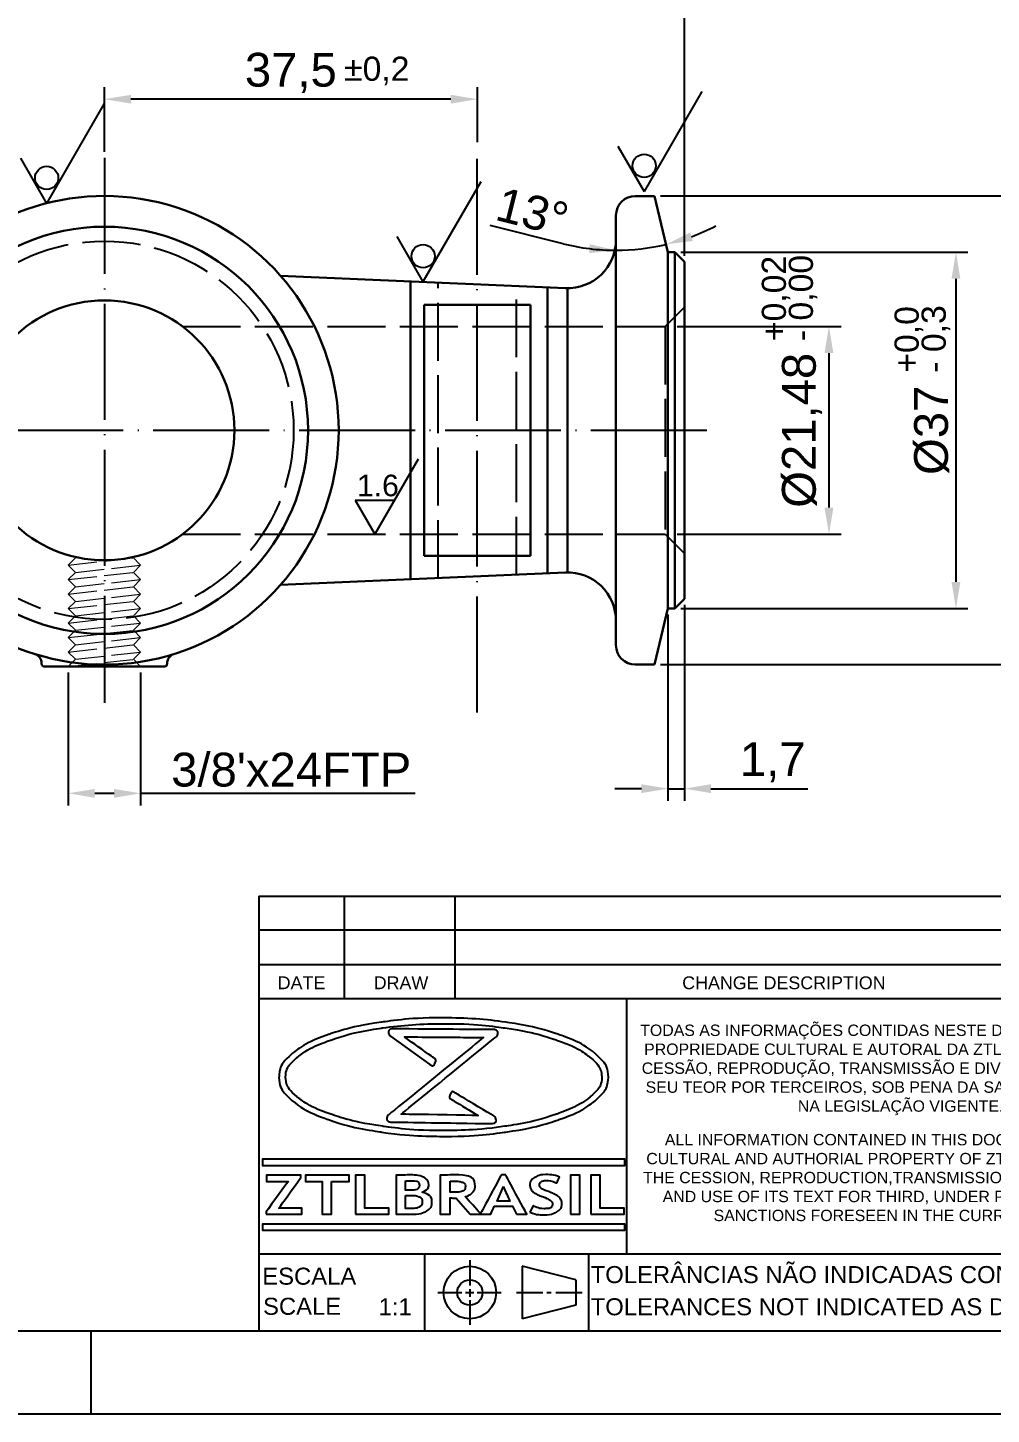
# Model space of a CAD drawing. Header units: millimetres. Extents: x 5222 to 5585, y 1392 to 1648.
# Drawn here: x 5397.2 to 5496.9, y 1392.2 to 1535.7 of the extents above; entities that cross this region are included whole.
import ezdxf

# ---------------------------------------------------------------- set-up
doc = ezdxf.new("R2010")
doc.units = ezdxf.units.MM
for name, pattern in [('ACAD_ISO02W100', [15, 12, -3]), ('ACAD_ISO04W100', [30, 24, -3, 0, -3]), ('ACAD_ISO05W100', [33, 24, -3, 0, -3, 0, -3])]:
    doc.linetypes.add(name, pattern=pattern)
for name, color, linetype, lineweight in [('AM_0', 7, 'Continuous', 30), ('AM_4', 1, 'ACAD_ISO04W100', 25), ('AM_5', 1, 'Continuous', 25), ('AM_8', 5, 'ACAD_ISO02W100', 25), ('AM_BOR', 2, 'ACAD_ISO05W100', 35)]:
    doc.layers.add(name, color=color, linetype=linetype, lineweight=lineweight)
doc.layers.add('Camada 1', color=7, linetype='Continuous')
doc.styles.get("Standard").update_dxf_attribs({"font": 'arial.ttf'})
doc.dimstyles.new('ISO-25', dxfattribs={"dimtxt": 3.5, "dimasz": 2.75, "dimexe": 1.25, "dimexo": 0.625, "dimtad": 1, "dimtxsty": 'Standard', "dimcen": 2.5, "dimadec": 0, "dimazin": 0, "dimtfac": 1, "dimtmove": 0, "dimatfit": 3, "dimfxl": 1, "dimarcsym": 0})

# ---------------------------------------------------------------- blocks, each defined once
blk = doc.blocks.new('A3 ZTL')
blk.add_line((19.57, 9.78), (401.17, 9.78))
at = {"layer": 'AM_BOR', "color": 135, "lineweight": 25}
blk.add_line((205.48, 9.78), (205.48, 0), dxfattribs=at)
at = {"layer": 'AM_BOR', "color": 135, "linetype": 'Continuous', "lineweight": 25}
blk.add_line((410.96, 0), (0, 0), dxfattribs=at)
blk = doc.blocks.new('*D215')
at = {"layer": 'AM_5', "color": 0, "lineweight": -2, "ltscale": 0.25, "transparency": 16777216}
for p, q in [((5401.34, 1468.91), (5401.34, 1455.17)), ((5408.84, 1468.91), (5408.84, 1455.17)), ((5404.09, 1456.42), (5406.09, 1456.42)), ((5408.84, 1456.42), (5437.27, 1456.42))]:
    blk.add_line(p, q, dxfattribs=at)
at = {"layer": 'AM_5', "color": 0, "ltscale": 0.25, "transparency": 16777216}
for points in [[(5404.09, 1456.87), (5404.09, 1455.96), (5401.34, 1456.42)], [(5406.09, 1456.87), (5406.09, 1455.96), (5408.84, 1456.42)]]:
    blk.add_solid(points, dxfattribs=at)
at = {"layer": 'Defpoints', "color": 0, "ltscale": 0.25, "transparency": 16777216}
for p in [(5401.34, 1469.54), (5408.84, 1469.54), (5408.84, 1456.42)]:
    blk.add_point(p, dxfattribs=at)
at = {"layer": 'AM_5', "color": 0, "ltscale": 0.25, "transparency": 16777216, "insert": (5424.43, 1458.85), "char_height": 3.5, "attachment_point": 5}
blk.add_mtext("3/8'x24FTP", dxfattribs=at)
blk = doc.blocks.new('*D221')
at = {"layer": 'AM_5', "color": 0, "lineweight": -2, "ltscale": 0.25, "transparency": 16777216}
for p, q in [((5405.09, 1522.8), (5405.09, 1529.51)), ((5443.69, 1523.82), (5443.69, 1529.51)), ((5440.94, 1528.26), (5407.84, 1528.26))]:
    blk.add_line(p, q, dxfattribs=at)
at = {"layer": 'AM_5', "color": 0, "ltscale": 0.25, "transparency": 16777216}
for points in [[(5407.84, 1528.71), (5407.84, 1527.8), (5405.09, 1528.26)], [(5440.94, 1528.71), (5440.94, 1527.8), (5443.69, 1528.26)]]:
    blk.add_solid(points, dxfattribs=at)
at = {"layer": 'Defpoints', "color": 0, "ltscale": 0.25, "transparency": 16777216}
for p in [(5405.09, 1528.26), (5443.69, 1523.19), (5405.09, 1522.17)]:
    blk.add_point(p, dxfattribs=at)
at = {"layer": 'AM_5', "color": 0, "ltscale": 0.25, "transparency": 16777216, "insert": (5424.39, 1530.98), "char_height": 3.5, "attachment_point": 5}
blk.add_mtext('37,5', dxfattribs=at)
blk = doc.blocks.new('*D222')
at = {"layer": 'AM_5', "color": 0, "lineweight": -2, "ltscale": 0.25, "transparency": 16777216}
for p, q in [((5464.37, 1504.74), (5481.33, 1504.74)), ((5480.08, 1501.99), (5480.08, 1485.99)), ((5464.37, 1483.24), (5481.33, 1483.24))]:
    blk.add_line(p, q, dxfattribs=at)
at = {"layer": 'AM_5', "color": 0, "ltscale": 0.25, "transparency": 16777216}
for points in [[(5479.62, 1501.99), (5480.54, 1501.99), (5480.08, 1504.74)], [(5479.62, 1485.99), (5480.54, 1485.99), (5480.08, 1483.24)]]:
    blk.add_solid(points, dxfattribs=at)
at = {"layer": 'Defpoints', "color": 0, "ltscale": 0.25, "transparency": 16777216}
for p in [(5463.74, 1504.74), (5463.74, 1483.24), (5480.08, 1483.24)]:
    blk.add_point(p, dxfattribs=at)
at = {"layer": 'AM_5', "color": 0, "ltscale": 0.25, "transparency": 16777216, "insert": (5477.29, 1493.99), "char_height": 3.5, "attachment_point": 5, "rotation": 90}
blk.add_mtext('%%C21,48', dxfattribs=at)
blk = doc.blocks.new('*D223')
at = {"layer": 'AM_5', "color": 0, "lineweight": -2, "ltscale": 0.25, "transparency": 16777216}
for p, q in [((5353.12, 1529.11), (5353.12, 1543.12)), ((5465.12, 1512.05), (5465.12, 1543.12)), ((5355.87, 1541.87), (5462.37, 1541.87))]:
    blk.add_line(p, q, dxfattribs=at)
at = {"layer": 'AM_5', "color": 0, "ltscale": 0.25, "transparency": 16777216}
for points in [[(5355.87, 1542.33), (5355.87, 1541.41), (5353.12, 1541.87)], [(5462.37, 1542.33), (5462.37, 1541.41), (5465.12, 1541.87)]]:
    blk.add_solid(points, dxfattribs=at)
at = {"layer": 'Defpoints', "color": 0, "ltscale": 0.25, "transparency": 16777216}
for p in [(5465.12, 1541.87), (5353.12, 1528.48), (5465.12, 1511.43)]:
    blk.add_point(p, dxfattribs=at)
at = {"layer": 'AM_5', "color": 0, "ltscale": 0.25, "transparency": 16777216, "insert": (5409.12, 1544.79), "char_height": 3.5, "attachment_point": 5}
blk.add_mtext('(112)', dxfattribs=at)
blk = doc.blocks.new('*D224')
at = {"layer": 'AM_5', "color": 0, "lineweight": -2, "ltscale": 0.25, "transparency": 16777216}
for p, q in [((5465.12, 1475.92), (5465.12, 1455.65)), ((5463.42, 1474.92), (5463.42, 1455.65)), ((5460.67, 1456.9), (5457.92, 1456.9)), ((5463.42, 1456.9), (5465.12, 1456.9)), ((5467.87, 1456.9), (5477.91, 1456.9))]:
    blk.add_line(p, q, dxfattribs=at)
at = {"layer": 'AM_5', "color": 0, "ltscale": 0.25, "transparency": 16777216}
for points in [[(5460.67, 1457.36), (5460.67, 1456.44), (5463.42, 1456.9)], [(5467.87, 1457.36), (5467.87, 1456.44), (5465.12, 1456.9)]]:
    blk.add_solid(points, dxfattribs=at)
at = {"layer": 'Defpoints', "color": 0, "ltscale": 0.25, "transparency": 16777216}
for p in [(5463.42, 1475.55), (5465.12, 1476.55), (5465.12, 1456.9)]:
    blk.add_point(p, dxfattribs=at)
at = {"layer": 'AM_5', "color": 0, "ltscale": 0.25, "transparency": 16777216, "insert": (5474.26, 1459.63), "char_height": 3.5, "attachment_point": 5}
blk.add_mtext('1,7', dxfattribs=at)
blk = doc.blocks.new('*D225')
at = {"layer": 'AM_5', "color": 0, "lineweight": -2, "ltscale": 0.25, "transparency": 16777216}
for p, q in [((5464.74, 1512.43), (5494.47, 1512.43)), ((5493.22, 1509.68), (5493.22, 1478.3)), ((5464.74, 1475.55), (5494.47, 1475.55))]:
    blk.add_line(p, q, dxfattribs=at)
at = {"layer": 'AM_5', "color": 0, "ltscale": 0.25, "transparency": 16777216}
for points in [[(5492.76, 1509.68), (5493.68, 1509.68), (5493.22, 1512.43)], [(5492.76, 1478.3), (5493.68, 1478.3), (5493.22, 1475.55)]]:
    blk.add_solid(points, dxfattribs=at)
at = {"layer": 'Defpoints', "color": 0, "ltscale": 0.25, "transparency": 16777216}
for p in [(5464.12, 1512.43), (5464.12, 1475.55), (5493.22, 1475.55)]:
    blk.add_point(p, dxfattribs=at)
at = {"layer": 'AM_5', "color": 0, "ltscale": 0.25, "transparency": 16777216, "insert": (5490.71, 1493.99), "char_height": 3.5, "attachment_point": 5, "rotation": 90}
blk.add_mtext('%%c37', dxfattribs=at)
blk = doc.blocks.new('*D226')
at = {"layer": 'AM_5', "color": 0, "lineweight": -2, "ltscale": 0.25, "transparency": 16777216}
for p, q in [((5452.58, 1513.29), (5445.03, 1515.19)), ((5458.04, 1513.08), (5458.04, 1511.37))]:
    blk.add_line(p, q, dxfattribs=at)
for start, end in [(290.4412, 297.4824), (255.8908, 270), (255.9176, 262.9588), (270, 283.4)]:
    blk.add_arc((5458.04, 1535.01), 22.39, start, end, dxfattribs=at)
at = {"layer": 'AM_5', "color": 0, "ltscale": 0.25, "transparency": 16777216}
for points in [[(5465.99, 1513.59), (5465.72, 1514.47), (5463.23, 1513.23)], [(5455.32, 1513.25), (5455.26, 1512.33), (5458.04, 1512.62)]]:
    blk.add_solid(points, dxfattribs=at)
at = {"layer": 'Defpoints', "color": 0, "ltscale": 0.25, "transparency": 16777216}
for p in [(5462.03, 1518.24), (5458.04, 1516.24), (5458.04, 1513.71), (5461.51, 1512.89), (5463.42, 1512.43)]:
    blk.add_point(p, dxfattribs=at)
at = {"layer": 'AM_5', "color": 0, "ltscale": 0.25, "transparency": 16777216, "insert": (5449.39, 1516.58), "char_height": 3.5, "attachment_point": 5, "rotation": 345.8908}
blk.add_mtext('13°', dxfattribs=at)
blk = doc.blocks.new('*D227')
at = {"layer": 'AM_5', "color": 0, "lineweight": -2, "ltscale": 0.25, "transparency": 16777216}
for p, q in [((5462.66, 1518.24), (5509.35, 1518.24)), ((5508.1, 1515.49), (5508.1, 1472.49)), ((5462.66, 1469.74), (5509.35, 1469.74))]:
    blk.add_line(p, q, dxfattribs=at)
at = {"layer": 'AM_5', "color": 0, "ltscale": 0.25, "transparency": 16777216}
for points in [[(5507.64, 1515.49), (5508.56, 1515.49), (5508.1, 1518.24)], [(5507.64, 1472.49), (5508.56, 1472.49), (5508.1, 1469.74)]]:
    blk.add_solid(points, dxfattribs=at)
at = {"layer": 'Defpoints', "color": 0, "ltscale": 0.25, "transparency": 16777216}
for p in [(5462.03, 1518.24), (5462.03, 1469.74), (5508.1, 1469.74)]:
    blk.add_point(p, dxfattribs=at)
at = {"layer": 'AM_5', "color": 0, "ltscale": 0.25, "transparency": 16777216, "insert": (5505.59, 1493.99), "char_height": 3.5, "attachment_point": 5, "rotation": 90}
blk.add_mtext('%%c48', dxfattribs=at)

msp = doc.modelspace()

# ---------------------------------------------------------------- linework, layer by layer
at = {"linetype": 'Continuous'}
msp.add_line((5421.072, 1445.771), (5576.32, 1445.771), dxfattribs=at)
at = {"layer": 'AM_0', "ltscale": 5}
for p, q in [((5460.037, 1518.238), (5462.033, 1518.238)), ((5463.417, 1512.428), (5462.033, 1518.238)), ((5458.037, 1513.708), (5458.037, 1516.238)), ((5458.037, 1513.708), (5458.037, 1474.267)), ((5463.417, 1475.548), (5463.417, 1512.428)), ((5463.417, 1512.428), (5464.117, 1512.428)), ((5464.117, 1512.428), (5464.117, 1475.548)), ((5464.117, 1512.428), (5465.117, 1511.428)), ((5465.117, 1481.238), (5465.117, 1511.428)), ((5423.314, 1509.988), (5452.821, 1508.713)), ((5436.775, 1509.406), (5436.775, 1478.569)), ((5450.939, 1508.794), (5450.939, 1479.181)), ((5453.037, 1508.708), (5453.037, 1479.267)), ((5438.187, 1480.988), (5438.187, 1506.988)), ((5438.187, 1506.988), (5449.187, 1506.988)), ((5449.187, 1480.988), (5449.187, 1506.988)), ((5438.187, 1480.988), (5449.187, 1480.988)), ((5465.117, 1481.238), (5465.117, 1476.548)), ((5423.314, 1477.988), (5452.821, 1479.262)), ((5463.417, 1475.548), (5462.033, 1469.738)), ((5463.417, 1475.548), (5464.117, 1475.548)), ((5465.117, 1476.548), (5464.117, 1475.548)), ((5458.037, 1474.267), (5458.037, 1471.738)), ((5398.592, 1469.877), (5398.592, 1469.838)), ((5398.892, 1469.538), (5411.292, 1469.538)), ((5411.592, 1469.877), (5411.592, 1469.838)), ((5460.037, 1469.738), (5462.033, 1469.738))]:
    msp.add_line(p, q, dxfattribs=at)
for radius in [21.075, 13.45]:
    msp.add_circle((5405.092, 1493.988), radius, dxfattribs=at)
for centre, radius, start, end in [((5405.092, 1493.988), 24.25, 220.0058, 139.9942), ((5460.037, 1516.238), 2, 90, 180), ((5453.037, 1513.708), 5, 267.52637, 0), ((5453.037, 1474.267), 5, 0, 92.47363), ((5460.037, 1471.738), 2, 180, 270), ((5397.592, 1469.877), 1, 0, 72.72071), ((5398.892, 1469.838), 0.3, 180, 270), ((5411.292, 1469.838), 0.3, 270, 0), ((5412.592, 1469.877), 1, 107.27929, 180)]:
    msp.add_arc(centre, radius, start, end, dxfattribs=at)
at = {"layer": 'AM_4', "ltscale": 0.5}
for p, q in [((5443.687, 1464.781), (5443.687, 1523.195)), ((5405.092, 1522.174), (5405.092, 1465.801)), ((5349.746, 1493.988), (5468.438, 1493.988))]:
    msp.add_line(p, q, dxfattribs=at)
at = {"layer": 'AM_5'}
for p, q in [((5466.925, 1529.053), (5460.95, 1518.703)), ((5405.083, 1527.796), (5399.108, 1517.446)), ((5458.234, 1523.408), (5460.95, 1518.703)), ((5396.392, 1522.15), (5399.108, 1517.446)), ((5444.04, 1519.694), (5438.064, 1509.344)), ((5435.348, 1514.048), (5438.064, 1509.344)), ((5437.575, 1491), (5433.094, 1483.238)), ((5431.056, 1486.766), (5435.131, 1486.766)), ((5431.056, 1486.766), (5433.094, 1483.238))]:
    msp.add_line(p, q, dxfattribs=at)
for centre in [(5460.96, 1521.369), (5399.118, 1520.112), (5438.074, 1512.01)]:
    msp.add_circle(centre, 1.205, dxfattribs=at)
at = {"layer": 'AM_8', "ltscale": 0.5}
for p, q in [((5439.637, 1478.693), (5439.637, 1509.283)), ((5447.737, 1479.043), (5447.737, 1508.933)), ((5463.117, 1504.738), (5465.117, 1506.738)), ((5413.175, 1504.738), (5463.117, 1504.738)), ((5463.117, 1504.738), (5463.117, 1483.238)), ((5413.175, 1483.238), (5463.117, 1483.238)), ((5463.117, 1483.238), (5465.117, 1481.238))]:
    msp.add_line(p, q, dxfattribs=at)
at = {"layer": 'AM_8', "lineweight": 18, "ltscale": 0.25}
for p, q in [((5401.342, 1480.038), (5402.164, 1480.86)), ((5401.342, 1480.038), (5408.092, 1480.788)), ((5402.092, 1479.288), (5401.342, 1480.038)), ((5402.092, 1479.288), (5408.842, 1480.038)), ((5408.842, 1480.038), (5408.019, 1480.86)), ((5408.092, 1479.288), (5408.842, 1480.038)), ((5401.342, 1478.538), (5402.092, 1479.288)), ((5401.342, 1478.538), (5408.092, 1479.288)), ((5402.092, 1477.788), (5401.342, 1478.538)), ((5402.092, 1477.788), (5408.842, 1478.538)), ((5408.842, 1478.538), (5408.092, 1479.288)), ((5408.092, 1477.788), (5408.842, 1478.538)), ((5401.342, 1477.038), (5402.092, 1477.788)), ((5401.342, 1477.038), (5408.092, 1477.788)), ((5402.092, 1476.288), (5401.342, 1477.038)), ((5402.092, 1476.288), (5408.842, 1477.038)), ((5408.842, 1477.038), (5408.092, 1477.788)), ((5408.092, 1476.288), (5408.842, 1477.038)), ((5401.342, 1475.538), (5402.092, 1476.288)), ((5401.342, 1475.538), (5408.092, 1476.288)), ((5402.092, 1474.788), (5401.342, 1475.538)), ((5402.092, 1474.788), (5408.842, 1475.538)), ((5408.842, 1475.538), (5408.092, 1476.288)), ((5408.092, 1474.788), (5408.842, 1475.538)), ((5401.342, 1474.038), (5402.092, 1474.788)), ((5401.342, 1474.038), (5408.092, 1474.788)), ((5402.092, 1473.288), (5401.342, 1474.038)), ((5402.092, 1473.288), (5408.842, 1474.038)), ((5408.842, 1474.038), (5408.092, 1474.788)), ((5408.092, 1473.288), (5408.842, 1474.038)), ((5401.342, 1472.538), (5402.092, 1473.288)), ((5401.342, 1472.538), (5408.092, 1473.288)), ((5402.092, 1471.788), (5401.342, 1472.538)), ((5402.092, 1471.788), (5408.842, 1472.538)), ((5408.842, 1472.538), (5408.092, 1473.288)), ((5408.092, 1471.788), (5408.842, 1472.538)), ((5401.342, 1471.038), (5402.092, 1471.788)), ((5401.342, 1471.038), (5408.092, 1471.788)), ((5402.092, 1470.288), (5401.342, 1471.038)), ((5402.092, 1470.288), (5408.842, 1471.038)), ((5408.842, 1471.038), (5408.092, 1471.788)), ((5408.092, 1470.288), (5408.842, 1471.038)), ((5401.342, 1469.538), (5402.092, 1470.288)), ((5401.342, 1469.538), (5408.092, 1470.288)), ((5408.842, 1469.538), (5408.092, 1470.288))]:
    msp.add_line(p, q, dxfattribs=at)
at = {"layer": 'AM_8', "color": 0, "linetype": 'Continuous'}
for p, q in [((5421.072, 1445.771), (5421.072, 1400.785)), ((5429.893, 1445.771), (5429.893, 1435.186)), ((5441.36, 1445.771), (5441.36, 1435.186)), ((5533.316, 1442.243), (5421.072, 1442.243)), ((5421.072, 1438.715), (5533.316, 1438.715)), ((5421.072, 1435.186), (5514.574, 1435.186)), ((5459.132, 1435.186), (5459.132, 1408.724)), ((5421.458, 1411.204), (5450.355, 1411.204)), ((5514.574, 1408.724), (5421.072, 1408.724)), ((5460.203, 1408.724), (5421.072, 1408.724)), ((5438.215, 1408.724), (5438.215, 1400.785)), ((5442.915, 1408.087), (5442.915, 1405.47)), ((5455.201, 1408.724), (5455.201, 1400.785)), ((5453.881, 1406.063), (5448.332, 1407.47)), ((5448.332, 1407.47), (5448.332, 1402.039)), ((5442.915, 1405.106), (5442.915, 1404.324)), ((5453.881, 1406.063), (5453.881, 1403.446)), ((5439.598, 1404.754), (5442.089, 1404.754)), ((5442.466, 1404.754), (5443.343, 1404.754)), ((5442.915, 1403.973), (5442.915, 1401.421)), ((5443.68, 1404.754), (5446.154, 1404.754)), ((5447.727, 1404.754), (5450.455, 1404.754)), ((5453.881, 1403.446), (5448.332, 1402.039)), ((5450.876, 1404.754), (5451.315, 1404.754)), ((5451.823, 1404.754), (5454.525, 1404.754)), ((5421.072, 1400.785), (5576.32, 1400.785))]:
    msp.add_line(p, q, dxfattribs=at)
at = {"layer": 'AM_8', "ltscale": 0.5}
msp.add_circle((5405.092, 1493.988), 19.58, dxfattribs=at)
at = {"layer": 'AM_8', "color": 0, "linetype": 'Continuous'}
for radius in [2.715, 1.309]:
    msp.add_circle((5442.915, 1404.754), radius, dxfattribs=at)
at = {"layer": 'Camada 1'}
for points, knots in [([(5440.206, 1433.181), (5442.482, 1433.181), (5444.657, 1433.022), (5446.643, 1432.733), (5446.643, 1432.733), (5448.708, 1432.434), (5450.571, 1431.994), (5452.132, 1431.449), (5452.132, 1431.449), (5453.736, 1430.889), (5455.03, 1430.214), (5455.914, 1429.458), (5455.914, 1429.458), (5456.775, 1428.722), (5457.251, 1427.908), (5457.251, 1427.048), (5457.251, 1427.048), (5457.251, 1426.187), (5456.775, 1425.373), (5455.914, 1424.637), (5455.914, 1424.637), (5455.03, 1423.882), (5453.736, 1423.206), (5452.132, 1422.646), (5452.132, 1422.646), (5450.571, 1422.101), (5448.708, 1421.662), (5446.643, 1421.362), (5446.643, 1421.362), (5444.657, 1421.073), (5442.482, 1420.914), (5440.206, 1420.914), (5440.206, 1420.914), (5437.931, 1420.914), (5435.756, 1421.073), (5433.769, 1421.362), (5433.769, 1421.362), (5431.704, 1421.662), (5429.842, 1422.101), (5428.28, 1422.646), (5428.28, 1422.646), (5426.677, 1423.206), (5425.383, 1423.882), (5424.498, 1424.637), (5424.498, 1424.637), (5423.637, 1425.373), (5423.162, 1426.187), (5423.162, 1427.048), (5423.162, 1427.048), (5423.162, 1427.908), (5423.637, 1428.722), (5424.498, 1429.458), (5424.498, 1429.458), (5425.383, 1430.214), (5426.677, 1430.889), (5428.28, 1431.449), (5428.28, 1431.449), (5429.842, 1431.994), (5431.704, 1432.434), (5433.769, 1432.733), (5433.769, 1432.733), (5435.756, 1433.022), (5437.931, 1433.181), (5440.206, 1433.181)], [0, 0, 0, 0, 0.0588235, 0.0588235, 0.0588235, 0.0882353, 0.1176471, 0.1176471, 0.1176471, 0.1470588, 0.1764706, 0.1764706, 0.1764706, 0.2058824, 0.2352941, 0.2352941, 0.2352941, 0.2647059, 0.2941176, 0.2941176, 0.2941176, 0.3235294, 0.3529412, 0.3529412, 0.3529412, 0.3823529, 0.4117647, 0.4117647, 0.4117647, 0.4411765, 0.4705882, 0.4705882, 0.4705882, 0.5, 0.5294118, 0.5294118, 0.5294118, 0.5588235, 0.5882353, 0.5882353, 0.5882353, 0.6176471, 0.6470588, 0.6470588, 0.6470588, 0.6764706, 0.7058824, 0.7058824, 0.7058824, 0.7352941, 0.7647059, 0.7647059, 0.7647059, 0.7941176, 0.8235294, 0.8235294, 0.8235294, 0.8529412, 0.8823529, 0.8823529, 0.8823529, 0.9411765, 1, 1, 1, 1]), ([(5440.206, 1432.576), (5437.97, 1432.576), (5435.837, 1432.42), (5433.892, 1432.139), (5433.892, 1432.139), (5431.87, 1431.846), (5430.051, 1431.418), (5428.529, 1430.886), (5428.529, 1430.886), (5427.048, 1430.369), (5425.855, 1429.759), (5425.042, 1429.088), (5425.042, 1429.088), (5424.27, 1428.451), (5423.844, 1427.762), (5423.844, 1427.048), (5423.844, 1427.048), (5423.844, 1426.334), (5424.27, 1425.644), (5425.042, 1425.007), (5425.042, 1425.007), (5425.855, 1424.336), (5427.048, 1423.726), (5428.529, 1423.209), (5428.529, 1423.209), (5430.051, 1422.678), (5431.87, 1422.249), (5433.892, 1421.956), (5433.892, 1421.956), (5435.837, 1421.675), (5437.97, 1421.519), (5440.206, 1421.519), (5440.206, 1421.519), (5442.442, 1421.519), (5444.575, 1421.675), (5446.521, 1421.956), (5446.521, 1421.956), (5448.542, 1422.249), (5450.362, 1422.678), (5451.884, 1423.209), (5451.884, 1423.209), (5453.365, 1423.726), (5454.558, 1424.336), (5455.371, 1425.007), (5455.371, 1425.007), (5456.142, 1425.644), (5456.569, 1426.334), (5456.569, 1427.048), (5456.569, 1427.048), (5456.569, 1427.762), (5456.142, 1428.451), (5455.371, 1429.088), (5455.371, 1429.088), (5454.558, 1429.759), (5453.365, 1430.369), (5451.884, 1430.886), (5451.884, 1430.886), (5450.362, 1431.418), (5448.542, 1431.846), (5446.521, 1432.139), (5446.521, 1432.139), (5444.575, 1432.42), (5442.442, 1432.576), (5440.206, 1432.576)], [0, 0, 0, 0, 0.0588235, 0.0588235, 0.0588235, 0.0882353, 0.1176471, 0.1176471, 0.1176471, 0.1470588, 0.1764706, 0.1764706, 0.1764706, 0.2058824, 0.2352941, 0.2352941, 0.2352941, 0.2647059, 0.2941176, 0.2941176, 0.2941176, 0.3235294, 0.3529412, 0.3529412, 0.3529412, 0.3823529, 0.4117647, 0.4117647, 0.4117647, 0.4411765, 0.4705882, 0.4705882, 0.4705882, 0.5, 0.5294118, 0.5294118, 0.5294118, 0.5588235, 0.5882353, 0.5882353, 0.5882353, 0.6176471, 0.6470588, 0.6470588, 0.6470588, 0.6764706, 0.7058824, 0.7058824, 0.7058824, 0.7352941, 0.7647059, 0.7647059, 0.7647059, 0.7941176, 0.8235294, 0.8235294, 0.8235294, 0.8529412, 0.8823529, 0.8823529, 0.8823529, 0.9411765, 1, 1, 1, 1]), ([(5438.789, 1428.354), (5438.789, 1428.354), (5434.705, 1431.28), (5434.705, 1431.28), (5434.705, 1431.28), (5434.401, 1431.498), (5434.524, 1432.051), (5434.883, 1432.048), (5434.883, 1432.048), (5434.883, 1432.048), (5445.429, 1431.963), (5445.429, 1431.963), (5445.429, 1431.963), (5445.775, 1431.96), (5445.904, 1431.438), (5445.621, 1431.208), (5445.621, 1431.208), (5445.621, 1431.208), (5435.803, 1423.209), (5435.803, 1423.209), (5435.803, 1423.209), (5435.803, 1423.209), (5443.76, 1423.081), (5443.76, 1423.081), (5443.76, 1423.081), (5443.76, 1423.081), (5441.084, 1424.693), (5441.084, 1424.693), (5441.084, 1424.693), (5440.908, 1424.799), (5440.732, 1424.905), (5440.885, 1425.273), (5440.885, 1425.273), (5441.039, 1425.641), (5441.215, 1425.535), (5441.391, 1425.429), (5441.391, 1425.429), (5441.391, 1425.429), (5445.403, 1423.012), (5445.403, 1423.012), (5445.403, 1423.012), (5445.732, 1422.814), (5445.615, 1422.225), (5445.246, 1422.231), (5445.246, 1422.231), (5445.246, 1422.231), (5434.7, 1422.4), (5434.7, 1422.4), (5434.7, 1422.4), (5434.354, 1422.406), (5434.228, 1422.926), (5434.51, 1423.156), (5434.51, 1423.156), (5434.51, 1423.156), (5444.318, 1431.146), (5444.318, 1431.146), (5444.318, 1431.146), (5444.318, 1431.146), (5436.143, 1431.212), (5436.143, 1431.212), (5436.143, 1431.212), (5436.143, 1431.212), (5439.141, 1429.063), (5439.141, 1429.063), (5439.141, 1429.063), (5439.308, 1428.944), (5439.475, 1428.824), (5439.299, 1428.469), (5439.299, 1428.469), (5439.123, 1428.114), (5438.956, 1428.234), (5438.789, 1428.354)], [0, 0, 0, 0, 0.0526316, 0.0526316, 0.0526316, 0.0789474, 0.1052632, 0.1052632, 0.1052632, 0.1315789, 0.1578947, 0.1578947, 0.1578947, 0.1842105, 0.2105263, 0.2105263, 0.2105263, 0.2368421, 0.2631579, 0.2631579, 0.2631579, 0.2894737, 0.3157895, 0.3157895, 0.3157895, 0.3421053, 0.3684211, 0.3684211, 0.3684211, 0.3947368, 0.4210526, 0.4210526, 0.4210526, 0.4473684, 0.4736842, 0.4736842, 0.4736842, 0.5, 0.5263158, 0.5263158, 0.5263158, 0.5526316, 0.5789474, 0.5789474, 0.5789474, 0.6052632, 0.6315789, 0.6315789, 0.6315789, 0.6578947, 0.6842105, 0.6842105, 0.6842105, 0.7105263, 0.7368421, 0.7368421, 0.7368421, 0.7631579, 0.7894737, 0.7894737, 0.7894737, 0.8157895, 0.8421053, 0.8421053, 0.8421053, 0.8684211, 0.8947368, 0.8947368, 0.8947368, 0.9473684, 1, 1, 1, 1]), ([(5421.531, 1418.547), (5421.531, 1418.547), (5458.881, 1418.547), (5458.881, 1418.547), (5458.881, 1418.547), (5458.881, 1418.547), (5458.954, 1418.547), (5458.954, 1418.547), (5458.954, 1418.547), (5458.954, 1418.547), (5458.954, 1418.474), (5458.954, 1418.474), (5458.954, 1418.474), (5458.954, 1418.474), (5458.954, 1417.988), (5458.954, 1417.988), (5458.954, 1417.988), (5458.954, 1417.988), (5458.954, 1417.915), (5458.954, 1417.915), (5458.954, 1417.915), (5458.954, 1417.915), (5458.881, 1417.915), (5458.881, 1417.915), (5458.881, 1417.915), (5458.881, 1417.915), (5421.531, 1417.915), (5421.531, 1417.915), (5421.531, 1417.915), (5421.531, 1417.915), (5421.458, 1417.915), (5421.458, 1417.915), (5421.458, 1417.915), (5421.458, 1417.915), (5421.458, 1417.988), (5421.458, 1417.988), (5421.458, 1417.988), (5421.458, 1417.988), (5421.458, 1418.474), (5421.458, 1418.474), (5421.458, 1418.474), (5421.458, 1418.474), (5421.458, 1418.547), (5421.458, 1418.547), (5421.458, 1418.547), (5421.458, 1418.547), (5421.531, 1418.547), (5421.531, 1418.547)], [0, 0, 0, 0, 0.0769231, 0.0769231, 0.0769231, 0.1153846, 0.1538462, 0.1538462, 0.1538462, 0.1923077, 0.2307692, 0.2307692, 0.2307692, 0.2692308, 0.3076923, 0.3076923, 0.3076923, 0.3461538, 0.3846154, 0.3846154, 0.3846154, 0.4230769, 0.4615385, 0.4615385, 0.4615385, 0.5, 0.5384615, 0.5384615, 0.5384615, 0.5769231, 0.6153846, 0.6153846, 0.6153846, 0.6538462, 0.6923077, 0.6923077, 0.6923077, 0.7307692, 0.7692308, 0.7692308, 0.7692308, 0.8076923, 0.8461538, 0.8461538, 0.8461538, 0.9230769, 1, 1, 1, 1]), ([(5421.83, 1412.863), (5421.83, 1412.863), (5421.83, 1413.094), (5421.83, 1413.094), (5421.83, 1413.094), (5421.83, 1413.094), (5424.115, 1416.253), (5424.115, 1416.253), (5424.115, 1416.253), (5424.115, 1416.253), (5421.868, 1416.253), (5421.868, 1416.253), (5421.868, 1416.253), (5421.868, 1416.253), (5421.868, 1416.888), (5421.868, 1416.888), (5421.868, 1416.888), (5421.868, 1416.888), (5425.439, 1416.888), (5425.439, 1416.888), (5425.439, 1416.888), (5425.439, 1416.888), (5425.439, 1416.658), (5425.439, 1416.658), (5425.439, 1416.658), (5425.439, 1416.658), (5423.147, 1413.498), (5423.147, 1413.498), (5423.147, 1413.498), (5423.147, 1413.498), (5425.521, 1413.498), (5425.521, 1413.498), (5425.521, 1413.498), (5425.521, 1413.498), (5425.521, 1412.863), (5425.521, 1412.863), (5425.521, 1412.863), (5425.521, 1412.863), (5421.83, 1412.863), (5421.83, 1412.863)], [0, 0, 0, 0, 0.0909091, 0.0909091, 0.0909091, 0.1363636, 0.1818182, 0.1818182, 0.1818182, 0.2272727, 0.2727273, 0.2727273, 0.2727273, 0.3181818, 0.3636364, 0.3636364, 0.3636364, 0.4090909, 0.4545455, 0.4545455, 0.4545455, 0.5, 0.5454545, 0.5454545, 0.5454545, 0.5909091, 0.6363636, 0.6363636, 0.6363636, 0.6818182, 0.7272727, 0.7272727, 0.7272727, 0.7727273, 0.8181818, 0.8181818, 0.8181818, 0.9090909, 1, 1, 1, 1]), ([(5428.61, 1416.253), (5428.61, 1416.253), (5428.61, 1412.863), (5428.61, 1412.863), (5428.61, 1412.863), (5428.61, 1412.863), (5427.637, 1412.863), (5427.637, 1412.863), (5427.637, 1412.863), (5427.637, 1412.863), (5427.637, 1416.253), (5427.637, 1416.253), (5427.637, 1416.253), (5427.637, 1416.253), (5425.895, 1416.253), (5425.895, 1416.253), (5425.895, 1416.253), (5425.895, 1416.253), (5425.895, 1416.888), (5425.895, 1416.888), (5425.895, 1416.888), (5425.895, 1416.888), (5430.43, 1416.888), (5430.43, 1416.888), (5430.43, 1416.888), (5430.43, 1416.888), (5430.43, 1416.253), (5430.43, 1416.253), (5430.43, 1416.253), (5430.43, 1416.253), (5428.61, 1416.253), (5428.61, 1416.253)], [0, 0, 0, 0, 0.1111111, 0.1111111, 0.1111111, 0.1666667, 0.2222222, 0.2222222, 0.2222222, 0.2777778, 0.3333333, 0.3333333, 0.3333333, 0.3888889, 0.4444444, 0.4444444, 0.4444444, 0.5, 0.5555556, 0.5555556, 0.5555556, 0.6111111, 0.6666667, 0.6666667, 0.6666667, 0.7222222, 0.7777778, 0.7777778, 0.7777778, 0.8888889, 1, 1, 1, 1]), ([(5431.066, 1412.863), (5431.066, 1412.863), (5431.066, 1416.888), (5431.066, 1416.888), (5431.066, 1416.888), (5431.066, 1416.888), (5432.038, 1416.888), (5432.038, 1416.888), (5432.038, 1416.888), (5432.038, 1416.888), (5432.038, 1413.498), (5432.038, 1413.498), (5432.038, 1413.498), (5432.038, 1413.498), (5434.514, 1413.498), (5434.514, 1413.498), (5434.514, 1413.498), (5434.514, 1413.498), (5434.514, 1412.863), (5434.514, 1412.863), (5434.514, 1412.863), (5434.514, 1412.863), (5431.066, 1412.863), (5431.066, 1412.863)], [0, 0, 0, 0, 0.1428571, 0.1428571, 0.1428571, 0.2142857, 0.2857143, 0.2857143, 0.2857143, 0.3571429, 0.4285714, 0.4285714, 0.4285714, 0.5, 0.5714286, 0.5714286, 0.5714286, 0.6428571, 0.7142857, 0.7142857, 0.7142857, 0.8571429, 1, 1, 1, 1]), ([(5436.974, 1412.863), (5436.974, 1412.863), (5435.298, 1412.863), (5435.298, 1412.863), (5435.298, 1412.863), (5435.298, 1412.863), (5435.298, 1416.886), (5435.298, 1416.886), (5435.298, 1416.886), (5436.037, 1416.911), (5436.554, 1416.924), (5436.85, 1416.924), (5436.85, 1416.924), (5437.419, 1416.924), (5437.864, 1416.835), (5438.184, 1416.656), (5438.184, 1416.656), (5438.504, 1416.478), (5438.664, 1416.223), (5438.664, 1415.891), (5438.664, 1415.891), (5438.664, 1415.573), (5438.434, 1415.32), (5437.976, 1415.135), (5437.976, 1415.135), (5438.656, 1414.961), (5438.997, 1414.602), (5438.997, 1414.058), (5438.997, 1414.058), (5438.997, 1413.692), (5438.808, 1413.401), (5438.433, 1413.186), (5438.433, 1413.186), (5438.056, 1412.971), (5437.57, 1412.863), (5436.974, 1412.863)], [0, 0, 0, 0, 0.1, 0.1, 0.1, 0.15, 0.2, 0.2, 0.2, 0.25, 0.3, 0.3, 0.3, 0.35, 0.4, 0.4, 0.4, 0.45, 0.5, 0.5, 0.5, 0.55, 0.6, 0.6, 0.6, 0.65, 0.7, 0.7, 0.7, 0.75, 0.8, 0.8, 0.8, 0.9, 1, 1, 1, 1]), ([(5442.945, 1412.863), (5442.945, 1412.863), (5441.483, 1414.525), (5441.483, 1414.525), (5441.483, 1414.525), (5441.336, 1414.527), (5441.131, 1414.533), (5440.865, 1414.545), (5440.865, 1414.545), (5440.865, 1414.545), (5440.865, 1412.863), (5440.865, 1412.863), (5440.865, 1412.863), (5440.865, 1412.863), (5439.856, 1412.863), (5439.856, 1412.863), (5439.856, 1412.863), (5439.856, 1412.863), (5439.856, 1416.888), (5439.856, 1416.888), (5439.856, 1416.888), (5439.911, 1416.888), (5440.121, 1416.895), (5440.489, 1416.909), (5440.489, 1416.909), (5440.855, 1416.923), (5441.15, 1416.93), (5441.375, 1416.93), (5441.375, 1416.93), (5442.766, 1416.93), (5443.462, 1416.534), (5443.462, 1415.742), (5443.462, 1415.742), (5443.462, 1415.504), (5443.365, 1415.287), (5443.173, 1415.091), (5443.173, 1415.091), (5442.982, 1414.895), (5442.739, 1414.757), (5442.448, 1414.677), (5442.448, 1414.677), (5442.448, 1414.677), (5444.067, 1412.863), (5444.067, 1412.863), (5444.067, 1412.863), (5444.067, 1412.863), (5442.945, 1412.863), (5442.945, 1412.863)], [0, 0, 0, 0, 0.0769231, 0.0769231, 0.0769231, 0.1153846, 0.1538462, 0.1538462, 0.1538462, 0.1923077, 0.2307692, 0.2307692, 0.2307692, 0.2692308, 0.3076923, 0.3076923, 0.3076923, 0.3461538, 0.3846154, 0.3846154, 0.3846154, 0.4230769, 0.4615385, 0.4615385, 0.4615385, 0.5, 0.5384615, 0.5384615, 0.5384615, 0.5769231, 0.6153846, 0.6153846, 0.6153846, 0.6538462, 0.6923077, 0.6923077, 0.6923077, 0.7307692, 0.7692308, 0.7692308, 0.7692308, 0.8076923, 0.8461538, 0.8461538, 0.8461538, 0.9230769, 1, 1, 1, 1]), ([(5447.731, 1412.863), (5447.731, 1412.863), (5447.332, 1413.679), (5447.332, 1413.679), (5447.332, 1413.679), (5447.332, 1413.679), (5445.454, 1413.679), (5445.454, 1413.679), (5445.454, 1413.679), (5445.454, 1413.679), (5445.072, 1412.863), (5445.072, 1412.863), (5445.072, 1412.863), (5445.072, 1412.863), (5443.993, 1412.863), (5443.993, 1412.863), (5443.993, 1412.863), (5443.993, 1412.863), (5446.176, 1416.944), (5446.176, 1416.944), (5446.176, 1416.944), (5446.176, 1416.944), (5446.603, 1416.944), (5446.603, 1416.944), (5446.603, 1416.944), (5446.603, 1416.944), (5448.805, 1412.863), (5448.805, 1412.863), (5448.805, 1412.863), (5448.805, 1412.863), (5447.731, 1412.863), (5447.731, 1412.863)], [0, 0, 0, 0, 0.1111111, 0.1111111, 0.1111111, 0.1666667, 0.2222222, 0.2222222, 0.2222222, 0.2777778, 0.3333333, 0.3333333, 0.3333333, 0.3888889, 0.4444444, 0.4444444, 0.4444444, 0.5, 0.5555556, 0.5555556, 0.5555556, 0.6111111, 0.6666667, 0.6666667, 0.6666667, 0.7222222, 0.7777778, 0.7777778, 0.7777778, 0.8888889, 1, 1, 1, 1]), ([(5449.122, 1413.085), (5449.122, 1413.085), (5449.482, 1413.726), (5449.482, 1413.726), (5449.482, 1413.726), (5449.865, 1413.528), (5450.243, 1413.429), (5450.614, 1413.429), (5450.614, 1413.429), (5451.186, 1413.429), (5451.471, 1413.576), (5451.471, 1413.868), (5451.471, 1413.868), (5451.471, 1414.006), (5451.403, 1414.137), (5451.269, 1414.261), (5451.269, 1414.261), (5451.135, 1414.386), (5450.857, 1414.526), (5450.437, 1414.681), (5450.437, 1414.681), (5450.017, 1414.835), (5449.734, 1414.963), (5449.588, 1415.062), (5449.588, 1415.062), (5449.443, 1415.163), (5449.33, 1415.281), (5449.251, 1415.419), (5449.251, 1415.419), (5449.173, 1415.556), (5449.134, 1415.708), (5449.134, 1415.875), (5449.134, 1415.875), (5449.134, 1416.186), (5449.29, 1416.444), (5449.6, 1416.649), (5449.6, 1416.649), (5449.91, 1416.855), (5450.308, 1416.957), (5450.794, 1416.957), (5450.794, 1416.957), (5451.427, 1416.957), (5451.892, 1416.87), (5452.189, 1416.696), (5452.189, 1416.696), (5452.189, 1416.696), (5451.893, 1416.081), (5451.893, 1416.081), (5451.893, 1416.081), (5451.553, 1416.26), (5451.191, 1416.35), (5450.813, 1416.35), (5450.813, 1416.35), (5450.589, 1416.35), (5450.415, 1416.306), (5450.291, 1416.22), (5450.291, 1416.22), (5450.168, 1416.132), (5450.106, 1416.019), (5450.106, 1415.88), (5450.106, 1415.88), (5450.106, 1415.649), (5450.454, 1415.409), (5451.149, 1415.16), (5451.149, 1415.16), (5451.516, 1415.029), (5451.78, 1414.907), (5451.942, 1414.796), (5451.942, 1414.796), (5452.104, 1414.685), (5452.228, 1414.556), (5452.312, 1414.409), (5452.312, 1414.409), (5452.398, 1414.261), (5452.44, 1414.096), (5452.44, 1413.915), (5452.44, 1413.915), (5452.44, 1413.589), (5452.265, 1413.321), (5451.914, 1413.11), (5451.914, 1413.11), (5451.564, 1412.9), (5451.094, 1412.794), (5450.506, 1412.794), (5450.506, 1412.794), (5449.995, 1412.794), (5449.535, 1412.891), (5449.122, 1413.085)], [0, 0, 0, 0, 0.0434783, 0.0434783, 0.0434783, 0.0652174, 0.0869565, 0.0869565, 0.0869565, 0.1086957, 0.1304348, 0.1304348, 0.1304348, 0.1521739, 0.173913, 0.173913, 0.173913, 0.1956522, 0.2173913, 0.2173913, 0.2173913, 0.2391304, 0.2608696, 0.2608696, 0.2608696, 0.2826087, 0.3043478, 0.3043478, 0.3043478, 0.326087, 0.3478261, 0.3478261, 0.3478261, 0.3695652, 0.3913043, 0.3913043, 0.3913043, 0.4130435, 0.4347826, 0.4347826, 0.4347826, 0.4565217, 0.4782609, 0.4782609, 0.4782609, 0.5, 0.5217391, 0.5217391, 0.5217391, 0.5434783, 0.5652174, 0.5652174, 0.5652174, 0.5869565, 0.6086957, 0.6086957, 0.6086957, 0.6304348, 0.6521739, 0.6521739, 0.6521739, 0.673913, 0.6956522, 0.6956522, 0.6956522, 0.7173913, 0.7391304, 0.7391304, 0.7391304, 0.7608696, 0.7826087, 0.7826087, 0.7826087, 0.8043478, 0.826087, 0.826087, 0.826087, 0.8478261, 0.8695652, 0.8695652, 0.8695652, 0.8913043, 0.9130435, 0.9130435, 0.9130435, 0.9565217, 1, 1, 1, 1]), ([(5453.318, 1412.863), (5453.318, 1412.863), (5453.318, 1416.888), (5453.318, 1416.888), (5453.318, 1416.888), (5453.318, 1416.888), (5454.29, 1416.888), (5454.29, 1416.888), (5454.29, 1416.888), (5454.29, 1416.888), (5454.29, 1412.863), (5454.29, 1412.863), (5454.29, 1412.863), (5454.29, 1412.863), (5453.318, 1412.863), (5453.318, 1412.863)], [0, 0, 0, 0, 0.2, 0.2, 0.2, 0.3, 0.4, 0.4, 0.4, 0.5, 0.6, 0.6, 0.6, 0.8, 1, 1, 1, 1]), ([(5455.43, 1412.863), (5455.43, 1412.863), (5455.43, 1416.888), (5455.43, 1416.888), (5455.43, 1416.888), (5455.43, 1416.888), (5456.403, 1416.888), (5456.403, 1416.888), (5456.403, 1416.888), (5456.403, 1416.888), (5456.403, 1413.498), (5456.403, 1413.498), (5456.403, 1413.498), (5456.403, 1413.498), (5458.879, 1413.498), (5458.879, 1413.498), (5458.879, 1413.498), (5458.879, 1413.498), (5458.879, 1412.863), (5458.879, 1412.863), (5458.879, 1412.863), (5458.879, 1412.863), (5455.43, 1412.863), (5455.43, 1412.863)], [0, 0, 0, 0, 0.1428571, 0.1428571, 0.1428571, 0.2142857, 0.2857143, 0.2857143, 0.2857143, 0.3571429, 0.4285714, 0.4285714, 0.4285714, 0.5, 0.5714286, 0.5714286, 0.5714286, 0.6428571, 0.7142857, 0.7142857, 0.7142857, 0.8571429, 1, 1, 1, 1]), ([(5436.271, 1416.314), (5436.271, 1416.314), (5436.271, 1415.349), (5436.271, 1415.349), (5436.271, 1415.349), (5436.42, 1415.343), (5436.577, 1415.339), (5436.742, 1415.339), (5436.742, 1415.339), (5437.375, 1415.339), (5437.691, 1415.513), (5437.691, 1415.863), (5437.691, 1415.863), (5437.691, 1416.173), (5437.404, 1416.328), (5436.828, 1416.328), (5436.828, 1416.328), (5436.676, 1416.328), (5436.49, 1416.323), (5436.271, 1416.314)], [0, 0, 0, 0, 0.1666667, 0.1666667, 0.1666667, 0.25, 0.3333333, 0.3333333, 0.3333333, 0.4166667, 0.5, 0.5, 0.5, 0.5833333, 0.6666667, 0.6666667, 0.6666667, 0.8333333, 1, 1, 1, 1]), ([(5440.865, 1416.268), (5440.865, 1416.268), (5440.865, 1415.15), (5440.865, 1415.15), (5440.865, 1415.15), (5441.045, 1415.138), (5441.183, 1415.133), (5441.278, 1415.133), (5441.278, 1415.133), (5441.684, 1415.133), (5441.981, 1415.175), (5442.169, 1415.259), (5442.169, 1415.259), (5442.358, 1415.344), (5442.452, 1415.507), (5442.452, 1415.751), (5442.452, 1415.751), (5442.452, 1415.949), (5442.351, 1416.087), (5442.148, 1416.165), (5442.148, 1416.165), (5441.947, 1416.244), (5441.629, 1416.283), (5441.195, 1416.283), (5441.195, 1416.283), (5441.09, 1416.283), (5440.98, 1416.279), (5440.865, 1416.268)], [0, 0, 0, 0, 0.125, 0.125, 0.125, 0.1875, 0.25, 0.25, 0.25, 0.3125, 0.375, 0.375, 0.375, 0.4375, 0.5, 0.5, 0.5, 0.5625, 0.625, 0.625, 0.625, 0.6875, 0.75, 0.75, 0.75, 0.875, 1, 1, 1, 1]), ([(5446.39, 1415.712), (5446.39, 1415.712), (5445.731, 1414.226), (5445.731, 1414.226), (5445.731, 1414.226), (5445.731, 1414.226), (5447.047, 1414.226), (5447.047, 1414.226), (5447.047, 1414.226), (5447.047, 1414.226), (5446.39, 1415.712), (5446.39, 1415.712)], [0, 0, 0, 0, 0.25, 0.25, 0.25, 0.375, 0.5, 0.5, 0.5, 0.75, 1, 1, 1, 1]), ([(5436.271, 1414.792), (5436.271, 1414.792), (5436.271, 1413.462), (5436.271, 1413.462), (5436.271, 1413.462), (5436.467, 1413.449), (5436.627, 1413.442), (5436.749, 1413.442), (5436.749, 1413.442), (5437.183, 1413.442), (5437.498, 1413.497), (5437.694, 1413.605), (5437.694, 1413.605), (5437.889, 1413.713), (5437.987, 1413.893), (5437.987, 1414.143), (5437.987, 1414.143), (5437.987, 1414.372), (5437.897, 1414.539), (5437.714, 1414.643), (5437.714, 1414.643), (5437.532, 1414.748), (5437.214, 1414.8), (5436.761, 1414.8), (5436.761, 1414.8), (5436.666, 1414.8), (5436.503, 1414.798), (5436.271, 1414.792)], [0, 0, 0, 0, 0.125, 0.125, 0.125, 0.1875, 0.25, 0.25, 0.25, 0.3125, 0.375, 0.375, 0.375, 0.4375, 0.5, 0.5, 0.5, 0.5625, 0.625, 0.625, 0.625, 0.6875, 0.75, 0.75, 0.75, 0.875, 1, 1, 1, 1]), ([(5421.531, 1411.836), (5421.531, 1411.836), (5458.881, 1411.836), (5458.881, 1411.836), (5458.881, 1411.836), (5458.881, 1411.836), (5458.954, 1411.836), (5458.954, 1411.836), (5458.954, 1411.836), (5458.954, 1411.836), (5458.954, 1411.763), (5458.954, 1411.763), (5458.954, 1411.763), (5458.954, 1411.763), (5458.954, 1411.277), (5458.954, 1411.277), (5458.954, 1411.277), (5458.954, 1411.277), (5458.954, 1411.204), (5458.954, 1411.204), (5458.954, 1411.204), (5458.954, 1411.204), (5458.881, 1411.204), (5458.881, 1411.204), (5458.881, 1411.204), (5458.881, 1411.204), (5421.531, 1411.204), (5421.531, 1411.204), (5421.531, 1411.204), (5421.531, 1411.204), (5421.458, 1411.204), (5421.458, 1411.204), (5421.458, 1411.204), (5421.458, 1411.204), (5421.458, 1411.277), (5421.458, 1411.277), (5421.458, 1411.277), (5421.458, 1411.277), (5421.458, 1411.763), (5421.458, 1411.763), (5421.458, 1411.763), (5421.458, 1411.763), (5421.458, 1411.836), (5421.458, 1411.836), (5421.458, 1411.836), (5421.458, 1411.836), (5421.531, 1411.836), (5421.531, 1411.836)], [0, 0, 0, 0, 0.0769231, 0.0769231, 0.0769231, 0.1153846, 0.1538462, 0.1538462, 0.1538462, 0.1923077, 0.2307692, 0.2307692, 0.2307692, 0.2692308, 0.3076923, 0.3076923, 0.3076923, 0.3461538, 0.3846154, 0.3846154, 0.3846154, 0.4230769, 0.4615385, 0.4615385, 0.4615385, 0.5, 0.5384615, 0.5384615, 0.5384615, 0.5769231, 0.6153846, 0.6153846, 0.6153846, 0.6538462, 0.6923077, 0.6923077, 0.6923077, 0.7307692, 0.7692308, 0.7692308, 0.7692308, 0.8076923, 0.8461538, 0.8461538, 0.8461538, 0.9230769, 1, 1, 1, 1])]:
    msp.add_open_spline(points, degree=3, knots=knots, dxfattribs=at)

# ---------------------------------------------------------------- block references
at = {"linetype": 'ByBlock', "lineweight": 0, "xscale": 0.8820900000000002, "yscale": 0.8820900000000002, "zscale": 0.8820900000000002}
msp.add_blockref('A3 ZTL', (5222.448, 1392.154), dxfattribs=at)

# ---------------------------------------------------------------- texts
at = {"color": 0, "linetype": 'Continuous', "char_height": 1.17612, "attachment_point": 1}
for s, width, insert in [('\\pi0.21918;TODAS AS INFORMAÇÕES CONTIDAS NESTE DOCUMENTO SÃO DE \\P\\pi0.62633;PROPRIEDADE CULTURAL E AUTORAL DA ZTL , SENDO VETADO A \\P\\pi0.37522;CESSÃO, REPRODUÇÃO, TRANSMISSÃO E DIVULGAÇÃO E USO DE \\P\\pi0.78036;SEU TEOR POR TERCEIROS, SOB PENA DA SANÇÕES PREVISTAS \\P\\pi16.537;NA LEGISLAÇÃO VIGENTE.', 54.08098, (5460.326, 1432.484)), ('\\pi3.4221;ALL INFORMATION CONTAINED IN THIS DOCUMENT ARE OF \\P\\pi1.5039;CULTURAL AND AUTHORIAL PROPERTY OF ZTL, BEING  VETOED \\P\\pi1.1713;THE CESSION, REPRODUCTION,TRANSMISSION AND SPREADING \\P\\pi3.1999;AND USE OF ITS TEXT FOR THIRD, UNDER PENALTY OF THE \\P\\pi8.4671;SANCTIONS FORESEEN IN THE CURRENT LAW.', 54.60221, (5459.672, 1421.164))]:
    msp.add_mtext_dynamic_manual_height_columns(s, width=width, gutter_width=12.5, heights=[0], dxfattribs=dict(at, insert=insert))
at = {"layer": 'AM_5', "ltscale": 0.25, "insert": (5429.898, 1532.662), "char_height": 2.5, "attachment_point": 1}
msp.add_mtext_dynamic_manual_height_columns('%%P0,2', width=15.23302, gutter_width=12.5, heights=[0], dxfattribs=at)
at = {"layer": 'AM_5', "ltscale": 0.25, "char_height": 2.5, "attachment_point": 1, "rotation": 90}
for s, insert in [('+0,02', (5473.126, 1503.215)), ('- 0,00', (5475.924, 1503.215)), ('- 0,3', (5489.667, 1499.949)), ('+0,0', (5486.868, 1499.949))]:
    msp.add_mtext_dynamic_manual_height_columns(s, width=15.23302, gutter_width=12.5, heights=[0], dxfattribs=dict(at, insert=insert))
at = {"layer": 'AM_5', "insert": (5431.227, 1489.399), "char_height": 2.2356, "attachment_point": 1}
msp.add_mtext_dynamic_manual_height_columns('1.6', width=18.23779, gutter_width=12.5, heights=[0], dxfattribs=at)
at = {"layer": 'AM_8', "color": 0, "linetype": 'Continuous'}
for s, height, p in [('DATE', 1.3231, (5423.026, 1436.148)), ('DRAW', 1.3231, (5432.966, 1436.148)), ('CHANGE DESCRIPTION', 1.32313, (5464.892, 1436.148)), ('TOLERÂNCIAS NÃO INDICADAS CONF. DIN-7168:', 1.76418, (5455.421, 1405.728)), ('ESCALA', 1.7642, (5421.432, 1405.564)), ('SCALE', 1.7642, (5421.514, 1402.447)), ('1:1', 1.7642, (5433.475, 1402.398)), ('TOLERANCES NOT INDICATED AS DIN-7168: HIGH', 1.76418, (5455.421, 1402.398))]:
    msp.add_text(s, height=height, dxfattribs=at).set_placement(p)

# ---------------------------------------------------------------- dimensions: what is measured, and where the dimension line sits
at = {"layer": 'AM_5', "ltscale": 0.25}
for base, p1, p2, text, picture, middle in [((5465.117, 1541.871), (5353.117, 1528.485), (5465.117, 1511.428), '(112)', '*D223', (5409.117, 1544.791)), ((5405.092, 1528.256), (5443.687, 1523.195), (5405.092, 1522.174), '37,5', '*D221', (5424.389, 1530.984)), ((5408.842, 1456.416), (5401.342, 1469.538), (5408.842, 1469.538), "3/8'x24FTP", '*D215', (5424.432, 1458.851))]:
    dim = msp.add_linear_dim(base=base, p1=p1, p2=p2, text=text, dimstyle='ISO-25', dxfattribs=at)
    dim.commit()
    dim.dimension.update_dxf_attribs({"geometry": picture, "text_midpoint": middle})
dim = msp.add_angular_dim_2l(base=(5461.514, 1512.891), line1=((5458.037, 1513.708), (5458.037, 1516.238)), line2=((5463.417, 1512.428), (5462.033, 1518.238)), dimstyle='ISO-25', dxfattribs=at)
dim.commit()
dim.dimension.update_dxf_attribs({"geometry": '*D226', "text_midpoint": (5449.391, 1516.584)})
for base, p1, p2, text, picture, middle in [((5508.097, 1469.738), (5462.033, 1518.238), (5462.033, 1469.738), '%%c48', '*D227', (5505.587, 1493.988)), ((5493.221, 1475.548), (5464.117, 1512.428), (5464.117, 1475.548), '%%c37', '*D225', (5490.711, 1493.988))]:
    dim = msp.add_linear_dim(base=base, p1=p1, p2=p2, angle=90, text=text, dimstyle='ISO-25', dxfattribs=at)
    dim.commit()
    dim.dimension.update_dxf_attribs({"geometry": picture, "text_midpoint": middle})
dim = msp.add_linear_dim(base=(5480.077, 1483.238), p1=(5463.742, 1504.738), p2=(5463.742, 1483.238), angle=90, text='%%C21,48', dimstyle='ISO-25', dxfattribs=at)
dim.commit()
dim.dimension.update_dxf_attribs({"geometry": '*D222', "text_midpoint": (5480.077, 1493.988), "dimtype": 160})
dim = msp.add_linear_dim(base=(5465.117, 1456.897), p1=(5463.417, 1475.548), p2=(5465.117, 1476.548), dimstyle='ISO-25', dxfattribs=at)
dim.commit()
dim.dimension.update_dxf_attribs({"geometry": '*D224', "text_midpoint": (5474.263, 1459.625)})

doc.saveas('drawing.dxf')
